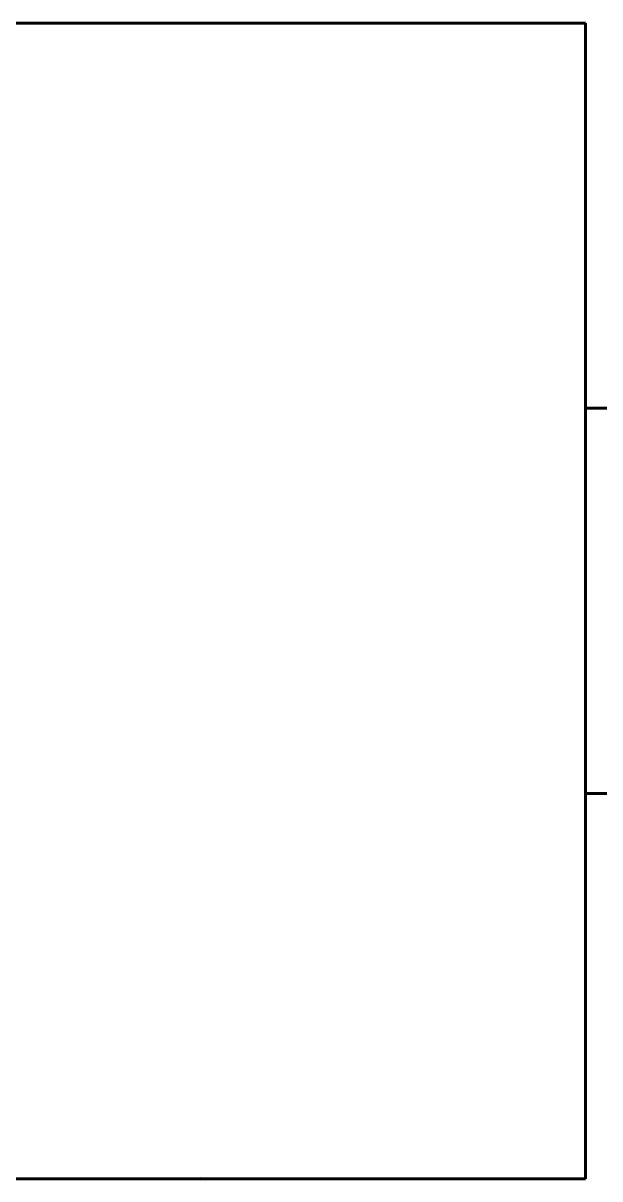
# Model space of a CAD drawing. Extents: x 0 to 297, y 0 to 292.
# Drawn here: x 201.608 to 202.356, y 107.786 to 109.286 of the extents above; entities that cross this region are included whole.
import ezdxf

# ---------------------------------------------------------------- set-up
doc = ezdxf.new("R2010")
doc.units = 0
doc.header["$MEASUREMENT"] = 0
doc.linetypes.add('K5LT_BASIC', pattern=[0])
doc.layers.add('Системный слой', color=7, linetype='Continuous')

# ---------------------------------------------------------------- blocks, each defined once
blk = doc.blocks.new('*U')
at = {"layer": 'Системный слой', "linetype": 'K5LT_BASIC', "lineweight": 60}
for p, q in [((202.3375, 109.2855), (200.3375, 109.2855)), ((202.3375, 109.2855), (200.3375, 109.2855)), ((202.3375, 109.2855), (200.3375, 109.2855)), ((202.3375, 109.2855), (200.3375, 109.2855)), ((202.3375, 109.2855), (200.3375, 109.2855)), ((202.3375, 107.7855), (202.3375, 109.2855)), ((202.3375, 107.7855), (202.3375, 109.2855)), ((202.3375, 107.7855), (202.3375, 109.2855)), ((202.3375, 107.7855), (202.3375, 109.2855)), ((202.3375, 107.7855), (202.3375, 109.2855)), ((200.3375, 107.7855), (202.3375, 107.7855)), ((200.3375, 107.7855), (202.3375, 107.7855)), ((200.3375, 107.7855), (202.3375, 107.7855)), ((200.3375, 107.7855), (202.3375, 107.7855)), ((200.3375, 107.7855), (202.3375, 107.7855))]:
    blk.add_line(p, q, dxfattribs=at)

msp = doc.modelspace()

# ---------------------------------------------------------------- linework, layer by layer
at = {"layer": 'Системный слой', "linetype": 'K5LT_BASIC', "lineweight": 60}
for p, q in [((202.3375, 109.2855), (200.3375, 109.2855)), ((200.3375, 109.2855), (202.3375, 109.2855)), ((200.3375, 109.2855), (202.3375, 109.2855)), ((202.3375, 109.2855), (200.3375, 109.2855)), ((200.3375, 109.2855), (202.3375, 109.2855)), ((200.3375, 109.2855), (202.3375, 109.2855)), ((202.3375, 109.2855), (200.3375, 109.2855)), ((200.3375, 109.2855), (202.3375, 109.2855)), ((202.3375, 109.2855), (200.3375, 109.2855)), ((200.3375, 109.2855), (202.3375, 109.2855)), ((202.3375, 109.2855), (202.3375, 107.7855)), ((202.3375, 109.2855), (202.3375, 107.7855)), ((202.3375, 109.2855), (202.3375, 107.7855)), ((202.3375, 109.2855), (202.3375, 107.7855)), ((202.3375, 109.2855), (202.3375, 107.7855)), ((202.3375, 109.2855), (202.3375, 107.7855)), ((202.3375, 109.2855), (202.3375, 107.7855)), ((202.3375, 109.2855), (202.3375, 107.7855)), ((202.3375, 109.2855), (202.3375, 107.7855)), ((202.3375, 109.2855), (202.3375, 107.7855)), ((202.3375, 109.2855), (202.3375, 107.7855)), ((202.3375, 109.2855), (202.3375, 107.7855)), ((202.3375, 109.2855), (202.3375, 107.7855)), ((202.3375, 109.2855), (202.3375, 107.7855)), ((202.3375, 109.2855), (202.3375, 107.7855)), ((208.3372, 108.7858), (202.3375, 108.7858)), ((208.3375, 108.2855), (202.3375, 108.2855)), ((200.3375, 107.7855), (202.3375, 107.7855)), ((200.3375, 107.7855), (202.3375, 107.7855)), ((202.3375, 107.7855), (200.3375, 107.7855)), ((200.3375, 107.7855), (202.3375, 107.7855)), ((202.3375, 107.7855), (200.3375, 107.7855)), ((200.3375, 107.7855), (202.3375, 107.7855)), ((202.3375, 107.7855), (200.3375, 107.7855)), ((200.3375, 107.7855), (202.3375, 107.7855)), ((202.3375, 107.7855), (200.3375, 107.7855)), ((200.3375, 107.7855), (202.3375, 107.7855)), ((200.3375, 107.7855), (202.3375, 107.7855)), ((200.3375, 107.7855), (202.3375, 107.7855)), ((202.3375, 107.7855), (200.3375, 107.7855)), ((200.3375, 107.7855), (202.3375, 107.7855)), ((200.3375, 107.7855), (202.3375, 107.7855)), ((200.3375, 107.7855), (202.3375, 107.7855)), ((202.3375, 107.7855), (200.3375, 107.7855)), ((200.3375, 107.7855), (202.3375, 107.7855)), ((201.8378, 107.786), (202.3375, 107.7855)), ((201.8378, 107.786), (202.3375, 107.7855)), ((201.8378, 107.786), (202.3375, 107.7855))]:
    msp.add_line(p, q, dxfattribs=at)

# ---------------------------------------------------------------- block references
at = {"layer": 'Системный слой'}
msp.add_blockref('*U', (0, 0), dxfattribs=at)
msp.add_blockref('*U', (0, 0), dxfattribs=at)
msp.add_blockref('*U', (0, 0), dxfattribs=at)
msp.add_blockref('*U', (0, 0), dxfattribs=at)
msp.add_blockref('*U', (0, 0), dxfattribs=at)
msp.add_blockref('*U', (0, 0), dxfattribs=at)
msp.add_blockref('*U', (0, 0), dxfattribs=at)
msp.add_blockref('*U', (0, 0), dxfattribs=at)
msp.add_blockref('*U', (0, 0), dxfattribs=at)
msp.add_blockref('*U', (0, 0), dxfattribs=at)
msp.add_blockref('*U', (0, 0), dxfattribs=at)
msp.add_blockref('*U', (0, 0), dxfattribs=at)
msp.add_blockref('*U', (0, 0), dxfattribs=at)
msp.add_blockref('*U', (0, 0), dxfattribs=at)
msp.add_blockref('*U', (0, 0), dxfattribs=at)
msp.add_blockref('*U', (0, 0), dxfattribs=at)
msp.add_blockref('*U', (0, 0), dxfattribs=at)
msp.add_blockref('*U', (0, 0), dxfattribs=at)
msp.add_blockref('*U', (0, 0), dxfattribs=at)
msp.add_blockref('*U', (0, 0), dxfattribs=at)
msp.add_blockref('*U', (0, 0), dxfattribs=at)
msp.add_blockref('*U', (0, 0), dxfattribs=at)
msp.add_blockref('*U', (0, 0), dxfattribs=at)
msp.add_blockref('*U', (0, 0), dxfattribs=at)
msp.add_blockref('*U', (0, 0), dxfattribs=at)
msp.add_blockref('*U', (0, 0), dxfattribs=at)
msp.add_blockref('*U', (0, 0), dxfattribs=at)
msp.add_blockref('*U', (0, 0), dxfattribs=at)
msp.add_blockref('*U', (0, 0), dxfattribs=at)
msp.add_blockref('*U', (0, 0), dxfattribs=at)
msp.add_blockref('*U', (0, 0), dxfattribs=at)
msp.add_blockref('*U', (0, 0), dxfattribs=at)
msp.add_blockref('*U', (0, 0), dxfattribs=at)
msp.add_blockref('*U', (0, 0), dxfattribs=at)
msp.add_blockref('*U', (0, 0), dxfattribs=at)
msp.add_blockref('*U', (0, 0), dxfattribs=at)
msp.add_blockref('*U', (0, 0), dxfattribs=at)
msp.add_blockref('*U', (0, 0), dxfattribs=at)
msp.add_blockref('*U', (0, 0), dxfattribs=at)
msp.add_blockref('*U', (0, 0), dxfattribs=at)
msp.add_blockref('*U', (0, 0), dxfattribs=at)
msp.add_blockref('*U', (0, 0), dxfattribs=at)
msp.add_blockref('*U', (0, 0), dxfattribs=at)
msp.add_blockref('*U', (0, 0), dxfattribs=at)
msp.add_blockref('*U', (0, 0), dxfattribs=at)
msp.add_blockref('*U', (0, 0), dxfattribs=at)
msp.add_blockref('*U', (0, 0), dxfattribs=at)
msp.add_blockref('*U', (0, 0), dxfattribs=at)
msp.add_blockref('*U', (0, 0), dxfattribs=at)
msp.add_blockref('*U', (0, 0), dxfattribs=at)
msp.add_blockref('*U', (0, 0), dxfattribs=at)
msp.add_blockref('*U', (0, 0), dxfattribs=at)
msp.add_blockref('*U', (0, 0), dxfattribs=at)
msp.add_blockref('*U', (0, 0), dxfattribs=at)
msp.add_blockref('*U', (0, 0), dxfattribs=at)
msp.add_blockref('*U', (0, 0), dxfattribs=at)
msp.add_blockref('*U', (0, 0), dxfattribs=at)
msp.add_blockref('*U', (0, 0), dxfattribs=at)
msp.add_blockref('*U', (0, 0), dxfattribs=at)
msp.add_blockref('*U', (0, 0), dxfattribs=at)
msp.add_blockref('*U', (0, 0), dxfattribs=at)
msp.add_blockref('*U', (0, 0), dxfattribs=at)
msp.add_blockref('*U', (0, 0), dxfattribs=at)
msp.add_blockref('*U', (0, 0), dxfattribs=at)
msp.add_blockref('*U', (0, 0), dxfattribs=at)
msp.add_blockref('*U', (0, 0), dxfattribs=at)
msp.add_blockref('*U', (0, 0), dxfattribs=at)
msp.add_blockref('*U', (0, 0), dxfattribs=at)
msp.add_blockref('*U', (0, 0), dxfattribs=at)
msp.add_blockref('*U', (0, 0), dxfattribs=at)
msp.add_blockref('*U', (0, 0), dxfattribs=at)
msp.add_blockref('*U', (0, 0), dxfattribs=at)
msp.add_blockref('*U', (0, 0), dxfattribs=at)
msp.add_blockref('*U', (0, 0), dxfattribs=at)
msp.add_blockref('*U', (0, 0), dxfattribs=at)
msp.add_blockref('*U', (0, 0), dxfattribs=at)
msp.add_blockref('*U', (0, 0), dxfattribs=at)
msp.add_blockref('*U', (0, 0), dxfattribs=at)
msp.add_blockref('*U', (0, 0), dxfattribs=at)
msp.add_blockref('*U', (0, 0), dxfattribs=at)
msp.add_blockref('*U', (0, 0), dxfattribs=at)
msp.add_blockref('*U', (0, 0), dxfattribs=at)
msp.add_blockref('*U', (0, 0), dxfattribs=at)
msp.add_blockref('*U', (0, 0), dxfattribs=at)
msp.add_blockref('*U', (0, 0), dxfattribs=at)
msp.add_blockref('*U', (0, 0), dxfattribs=at)
msp.add_blockref('*U', (0, 0), dxfattribs=at)
msp.add_blockref('*U', (0, 0), dxfattribs=at)
msp.add_blockref('*U', (0, 0), dxfattribs=at)
msp.add_blockref('*U', (0, 0), dxfattribs=at)
msp.add_blockref('*U', (0, 0), dxfattribs=at)
msp.add_blockref('*U', (0, 0), dxfattribs=at)
msp.add_blockref('*U', (0, 0), dxfattribs=at)
msp.add_blockref('*U', (0, 0), dxfattribs=at)
msp.add_blockref('*U', (0, 0), dxfattribs=at)
msp.add_blockref('*U', (0, 0), dxfattribs=at)
msp.add_blockref('*U', (0, 0), dxfattribs=at)
msp.add_blockref('*U', (0, 0), dxfattribs=at)
msp.add_blockref('*U', (0, 0), dxfattribs=at)
msp.add_blockref('*U', (0, 0), dxfattribs=at)
msp.add_blockref('*U', (0, 0), dxfattribs=at)
msp.add_blockref('*U', (0, 0), dxfattribs=at)
msp.add_blockref('*U', (0, 0), dxfattribs=at)
msp.add_blockref('*U', (0, 0), dxfattribs=at)
msp.add_blockref('*U', (0, 0), dxfattribs=at)
msp.add_blockref('*U', (0, 0), dxfattribs=at)
msp.add_blockref('*U', (0, 0), dxfattribs=at)
msp.add_blockref('*U', (0, 0), dxfattribs=at)
msp.add_blockref('*U', (0, 0), dxfattribs=at)
msp.add_blockref('*U', (0, 0), dxfattribs=at)
msp.add_blockref('*U', (0, 0), dxfattribs=at)
msp.add_blockref('*U', (0, 0), dxfattribs=at)
msp.add_blockref('*U', (0, 0), dxfattribs=at)
msp.add_blockref('*U', (0, 0), dxfattribs=at)
msp.add_blockref('*U', (0, 0), dxfattribs=at)
msp.add_blockref('*U', (0, 0), dxfattribs=at)
msp.add_blockref('*U', (0, 0), dxfattribs=at)
msp.add_blockref('*U', (0, 0), dxfattribs=at)
msp.add_blockref('*U', (0, 0), dxfattribs=at)
msp.add_blockref('*U', (0, 0), dxfattribs=at)
msp.add_blockref('*U', (0, 0), dxfattribs=at)
msp.add_blockref('*U', (0, 0), dxfattribs=at)
msp.add_blockref('*U', (0, 0), dxfattribs=at)
msp.add_blockref('*U', (0, 0), dxfattribs=at)
msp.add_blockref('*U', (0, 0), dxfattribs=at)
msp.add_blockref('*U', (0, 0), dxfattribs=at)
msp.add_blockref('*U', (0, 0), dxfattribs=at)
msp.add_blockref('*U', (0, 0), dxfattribs=at)
msp.add_blockref('*U', (0, 0), dxfattribs=at)
msp.add_blockref('*U', (0, 0), dxfattribs=at)
msp.add_blockref('*U', (0, 0), dxfattribs=at)
msp.add_blockref('*U', (0, 0), dxfattribs=at)
msp.add_blockref('*U', (0, 0), dxfattribs=at)
msp.add_blockref('*U', (0, 0), dxfattribs=at)
msp.add_blockref('*U', (0, 0), dxfattribs=at)
msp.add_blockref('*U', (0, 0), dxfattribs=at)
msp.add_blockref('*U', (0, 0), dxfattribs=at)
msp.add_blockref('*U', (0, 0), dxfattribs=at)
msp.add_blockref('*U', (0, 0), dxfattribs=at)
msp.add_blockref('*U', (0, 0), dxfattribs=at)
msp.add_blockref('*U', (0, 0), dxfattribs=at)
msp.add_blockref('*U', (0, 0), dxfattribs=at)
msp.add_blockref('*U', (0, 0), dxfattribs=at)
msp.add_blockref('*U', (0, 0), dxfattribs=at)
msp.add_blockref('*U', (0, 0), dxfattribs=at)
msp.add_blockref('*U', (0, 0), dxfattribs=at)
msp.add_blockref('*U', (0, 0), dxfattribs=at)
msp.add_blockref('*U', (0, 0), dxfattribs=at)
msp.add_blockref('*U', (0, 0), dxfattribs=at)
msp.add_blockref('*U', (0, 0), dxfattribs=at)
msp.add_blockref('*U', (0, 0), dxfattribs=at)
msp.add_blockref('*U', (0, 0), dxfattribs=at)
msp.add_blockref('*U', (0, 0), dxfattribs=at)
msp.add_blockref('*U', (0, 0), dxfattribs=at)
msp.add_blockref('*U', (0, 0), dxfattribs=at)
msp.add_blockref('*U', (0, 0), dxfattribs=at)
msp.add_blockref('*U', (0, 0), dxfattribs=at)
msp.add_blockref('*U', (0, 0), dxfattribs=at)
msp.add_blockref('*U', (0, 0), dxfattribs=at)
msp.add_blockref('*U', (0, 0), dxfattribs=at)
msp.add_blockref('*U', (0, 0), dxfattribs=at)
msp.add_blockref('*U', (0, 0), dxfattribs=at)
msp.add_blockref('*U', (0, 0), dxfattribs=at)
msp.add_blockref('*U', (0, 0), dxfattribs=at)
msp.add_blockref('*U', (0, 0), dxfattribs=at)
msp.add_blockref('*U', (0, 0), dxfattribs=at)
msp.add_blockref('*U', (0, 0), dxfattribs=at)
msp.add_blockref('*U', (0, 0), dxfattribs=at)
msp.add_blockref('*U', (0, 0), dxfattribs=at)
msp.add_blockref('*U', (0, 0), dxfattribs=at)
msp.add_blockref('*U', (0, 0), dxfattribs=at)
msp.add_blockref('*U', (0, 0), dxfattribs=at)
msp.add_blockref('*U', (0, 0), dxfattribs=at)
msp.add_blockref('*U', (0, 0), dxfattribs=at)
msp.add_blockref('*U', (0, 0), dxfattribs=at)
msp.add_blockref('*U', (0, 0), dxfattribs=at)
msp.add_blockref('*U', (0, 0), dxfattribs=at)
msp.add_blockref('*U', (0, 0), dxfattribs=at)
msp.add_blockref('*U', (0, 0), dxfattribs=at)
msp.add_blockref('*U', (0, 0), dxfattribs=at)
msp.add_blockref('*U', (0, 0), dxfattribs=at)
msp.add_blockref('*U', (0, 0), dxfattribs=at)
msp.add_blockref('*U', (0, 0), dxfattribs=at)
msp.add_blockref('*U', (0, 0), dxfattribs=at)
msp.add_blockref('*U', (0, 0), dxfattribs=at)
msp.add_blockref('*U', (0, 0), dxfattribs=at)
msp.add_blockref('*U', (0, 0), dxfattribs=at)
msp.add_blockref('*U', (0, 0), dxfattribs=at)
msp.add_blockref('*U', (0, 0), dxfattribs=at)
msp.add_blockref('*U', (0, 0), dxfattribs=at)
msp.add_blockref('*U', (0, 0), dxfattribs=at)
msp.add_blockref('*U', (0, 0), dxfattribs=at)
msp.add_blockref('*U', (0, 0), dxfattribs=at)
msp.add_blockref('*U', (0, 0), dxfattribs=at)
msp.add_blockref('*U', (0, 0), dxfattribs=at)
msp.add_blockref('*U', (0, 0), dxfattribs=at)
msp.add_blockref('*U', (0, 0), dxfattribs=at)
msp.add_blockref('*U', (0, 0), dxfattribs=at)
msp.add_blockref('*U', (0, 0), dxfattribs=at)
msp.add_blockref('*U', (0, 0), dxfattribs=at)
msp.add_blockref('*U', (0, 0), dxfattribs=at)
msp.add_blockref('*U', (0, 0), dxfattribs=at)
msp.add_blockref('*U', (0, 0), dxfattribs=at)
msp.add_blockref('*U', (0, 0), dxfattribs=at)
msp.add_blockref('*U', (0, 0), dxfattribs=at)
msp.add_blockref('*U', (0, 0), dxfattribs=at)
msp.add_blockref('*U', (0, 0), dxfattribs=at)
msp.add_blockref('*U', (0, 0), dxfattribs=at)
msp.add_blockref('*U', (0, 0), dxfattribs=at)
msp.add_blockref('*U', (0, 0), dxfattribs=at)
msp.add_blockref('*U', (0, 0), dxfattribs=at)
msp.add_blockref('*U', (0, 0), dxfattribs=at)
msp.add_blockref('*U', (0, 0), dxfattribs=at)
msp.add_blockref('*U', (0, 0), dxfattribs=at)
msp.add_blockref('*U', (0, 0), dxfattribs=at)
msp.add_blockref('*U', (0, 0), dxfattribs=at)
msp.add_blockref('*U', (0, 0), dxfattribs=at)
msp.add_blockref('*U', (0, 0), dxfattribs=at)
msp.add_blockref('*U', (0, 0), dxfattribs=at)
msp.add_blockref('*U', (0, 0), dxfattribs=at)
msp.add_blockref('*U', (0, 0), dxfattribs=at)
msp.add_blockref('*U', (0, 0), dxfattribs=at)
msp.add_blockref('*U', (0, 0), dxfattribs=at)
msp.add_blockref('*U', (0, 0), dxfattribs=at)
msp.add_blockref('*U', (0, 0), dxfattribs=at)
msp.add_blockref('*U', (0, 0), dxfattribs=at)
msp.add_blockref('*U', (0, 0), dxfattribs=at)
msp.add_blockref('*U', (0, 0), dxfattribs=at)
msp.add_blockref('*U', (0, 0), dxfattribs=at)
msp.add_blockref('*U', (0, 0), dxfattribs=at)
msp.add_blockref('*U', (0, 0), dxfattribs=at)
msp.add_blockref('*U', (0, 0), dxfattribs=at)
msp.add_blockref('*U', (0, 0), dxfattribs=at)
msp.add_blockref('*U', (0, 0), dxfattribs=at)
msp.add_blockref('*U', (0, 0), dxfattribs=at)
msp.add_blockref('*U', (0, 0), dxfattribs=at)
msp.add_blockref('*U', (0, 0), dxfattribs=at)
msp.add_blockref('*U', (0, 0), dxfattribs=at)
msp.add_blockref('*U', (0, 0), dxfattribs=at)
msp.add_blockref('*U', (0, 0), dxfattribs=at)
msp.add_blockref('*U', (0, 0), dxfattribs=at)
msp.add_blockref('*U', (0, 0), dxfattribs=at)
msp.add_blockref('*U', (0, 0), dxfattribs=at)
msp.add_blockref('*U', (0, 0), dxfattribs=at)
msp.add_blockref('*U', (0, 0), dxfattribs=at)
msp.add_blockref('*U', (0, 0), dxfattribs=at)
msp.add_blockref('*U', (0, 0), dxfattribs=at)
msp.add_blockref('*U', (0, 0), dxfattribs=at)
msp.add_blockref('*U', (0, 0), dxfattribs=at)
msp.add_blockref('*U', (0, 0), dxfattribs=at)
msp.add_blockref('*U', (0, 0), dxfattribs=at)
msp.add_blockref('*U', (0, 0), dxfattribs=at)
msp.add_blockref('*U', (0, 0), dxfattribs=at)
msp.add_blockref('*U', (0, 0), dxfattribs=at)
msp.add_blockref('*U', (0, 0), dxfattribs=at)
msp.add_blockref('*U', (0, 0), dxfattribs=at)
msp.add_blockref('*U', (0, 0), dxfattribs=at)
msp.add_blockref('*U', (0, 0), dxfattribs=at)
msp.add_blockref('*U', (0, 0), dxfattribs=at)
msp.add_blockref('*U', (0, 0), dxfattribs=at)
msp.add_blockref('*U', (0, 0), dxfattribs=at)
msp.add_blockref('*U', (0, 0), dxfattribs=at)
msp.add_blockref('*U', (0, 0), dxfattribs=at)
msp.add_blockref('*U', (0, 0), dxfattribs=at)
msp.add_blockref('*U', (0, 0), dxfattribs=at)
msp.add_blockref('*U', (0, 0), dxfattribs=at)
msp.add_blockref('*U', (0, 0), dxfattribs=at)
msp.add_blockref('*U', (0, 0), dxfattribs=at)
msp.add_blockref('*U', (0, 0), dxfattribs=at)
msp.add_blockref('*U', (0, 0), dxfattribs=at)
msp.add_blockref('*U', (0, 0), dxfattribs=at)
msp.add_blockref('*U', (0, 0), dxfattribs=at)
msp.add_blockref('*U', (0, 0), dxfattribs=at)
msp.add_blockref('*U', (0, 0), dxfattribs=at)
msp.add_blockref('*U', (0, 0), dxfattribs=at)
msp.add_blockref('*U', (0, 0), dxfattribs=at)
msp.add_blockref('*U', (0, 0), dxfattribs=at)
msp.add_blockref('*U', (0, 0), dxfattribs=at)
msp.add_blockref('*U', (0, 0), dxfattribs=at)
msp.add_blockref('*U', (0, 0), dxfattribs=at)
msp.add_blockref('*U', (0, 0), dxfattribs=at)
msp.add_blockref('*U', (0, 0), dxfattribs=at)
msp.add_blockref('*U', (0, 0), dxfattribs=at)
msp.add_blockref('*U', (0, 0), dxfattribs=at)
msp.add_blockref('*U', (0, 0), dxfattribs=at)
msp.add_blockref('*U', (0, 0), dxfattribs=at)
msp.add_blockref('*U', (0, 0), dxfattribs=at)
msp.add_blockref('*U', (0, 0), dxfattribs=at)
msp.add_blockref('*U', (0, 0), dxfattribs=at)
msp.add_blockref('*U', (0, 0), dxfattribs=at)
msp.add_blockref('*U', (0, 0), dxfattribs=at)
msp.add_blockref('*U', (0, 0), dxfattribs=at)
msp.add_blockref('*U', (0, 0), dxfattribs=at)
msp.add_blockref('*U', (0, 0), dxfattribs=at)
msp.add_blockref('*U', (0, 0), dxfattribs=at)
msp.add_blockref('*U', (0, 0), dxfattribs=at)
msp.add_blockref('*U', (0, 0), dxfattribs=at)
msp.add_blockref('*U', (0, 0), dxfattribs=at)
msp.add_blockref('*U', (0, 0), dxfattribs=at)
msp.add_blockref('*U', (0, 0), dxfattribs=at)
msp.add_blockref('*U', (0, 0), dxfattribs=at)
msp.add_blockref('*U', (0, 0), dxfattribs=at)
msp.add_blockref('*U', (0, 0), dxfattribs=at)
msp.add_blockref('*U', (0, 0), dxfattribs=at)
msp.add_blockref('*U', (0, 0), dxfattribs=at)
msp.add_blockref('*U', (0, 0), dxfattribs=at)
msp.add_blockref('*U', (0, 0), dxfattribs=at)
msp.add_blockref('*U', (0, 0), dxfattribs=at)
msp.add_blockref('*U', (0, 0), dxfattribs=at)
msp.add_blockref('*U', (0, 0), dxfattribs=at)
msp.add_blockref('*U', (0, 0), dxfattribs=at)
msp.add_blockref('*U', (0, 0), dxfattribs=at)
msp.add_blockref('*U', (0, 0), dxfattribs=at)
msp.add_blockref('*U', (0, 0), dxfattribs=at)
msp.add_blockref('*U', (0, 0), dxfattribs=at)
msp.add_blockref('*U', (0, 0), dxfattribs=at)
msp.add_blockref('*U', (0, 0), dxfattribs=at)
msp.add_blockref('*U', (0, 0), dxfattribs=at)
msp.add_blockref('*U', (0, 0), dxfattribs=at)
msp.add_blockref('*U', (0, 0), dxfattribs=at)
msp.add_blockref('*U', (0, 0), dxfattribs=at)
msp.add_blockref('*U', (0, 0), dxfattribs=at)
msp.add_blockref('*U', (0, 0), dxfattribs=at)
msp.add_blockref('*U', (0, 0), dxfattribs=at)
msp.add_blockref('*U', (0, 0), dxfattribs=at)
msp.add_blockref('*U', (0, 0), dxfattribs=at)
msp.add_blockref('*U', (0, 0), dxfattribs=at)
msp.add_blockref('*U', (0, 0), dxfattribs=at)
msp.add_blockref('*U', (0, 0), dxfattribs=at)
msp.add_blockref('*U', (0, 0), dxfattribs=at)
msp.add_blockref('*U', (0, 0), dxfattribs=at)
msp.add_blockref('*U', (0, 0), dxfattribs=at)
msp.add_blockref('*U', (0, 0), dxfattribs=at)
msp.add_blockref('*U', (0, 0), dxfattribs=at)
msp.add_blockref('*U', (0, 0), dxfattribs=at)
msp.add_blockref('*U', (0, 0), dxfattribs=at)
msp.add_blockref('*U', (0, 0), dxfattribs=at)
msp.add_blockref('*U', (0, 0), dxfattribs=at)
msp.add_blockref('*U', (0, 0), dxfattribs=at)
msp.add_blockref('*U', (0, 0), dxfattribs=at)
msp.add_blockref('*U', (0, 0), dxfattribs=at)
msp.add_blockref('*U', (0, 0), dxfattribs=at)
msp.add_blockref('*U', (0, 0), dxfattribs=at)
msp.add_blockref('*U', (0, 0), dxfattribs=at)
msp.add_blockref('*U', (0, 0), dxfattribs=at)
msp.add_blockref('*U', (0, 0), dxfattribs=at)
msp.add_blockref('*U', (0, 0), dxfattribs=at)
msp.add_blockref('*U', (0, 0), dxfattribs=at)
msp.add_blockref('*U', (0, 0), dxfattribs=at)
msp.add_blockref('*U', (0, 0), dxfattribs=at)
msp.add_blockref('*U', (0, 0), dxfattribs=at)
msp.add_blockref('*U', (0, 0), dxfattribs=at)
msp.add_blockref('*U', (0, 0), dxfattribs=at)
msp.add_blockref('*U', (0, 0), dxfattribs=at)
msp.add_blockref('*U', (0, 0), dxfattribs=at)
msp.add_blockref('*U', (0, 0), dxfattribs=at)
msp.add_blockref('*U', (0, 0), dxfattribs=at)
msp.add_blockref('*U', (0, 0), dxfattribs=at)
msp.add_blockref('*U', (0, 0), dxfattribs=at)
msp.add_blockref('*U', (0, 0), dxfattribs=at)
msp.add_blockref('*U', (0, 0), dxfattribs=at)
msp.add_blockref('*U', (0, 0), dxfattribs=at)
msp.add_blockref('*U', (0, 0), dxfattribs=at)
msp.add_blockref('*U', (0, 0), dxfattribs=at)
msp.add_blockref('*U', (0, 0), dxfattribs=at)
msp.add_blockref('*U', (0, 0), dxfattribs=at)
msp.add_blockref('*U', (0, 0), dxfattribs=at)
msp.add_blockref('*U', (0, 0), dxfattribs=at)
msp.add_blockref('*U', (0, 0), dxfattribs=at)
msp.add_blockref('*U', (0, 0), dxfattribs=at)
msp.add_blockref('*U', (0, 0), dxfattribs=at)
msp.add_blockref('*U', (0, 0), dxfattribs=at)
msp.add_blockref('*U', (0, 0), dxfattribs=at)
msp.add_blockref('*U', (0, 0), dxfattribs=at)
msp.add_blockref('*U', (0, 0), dxfattribs=at)
msp.add_blockref('*U', (0, 0), dxfattribs=at)
msp.add_blockref('*U', (0, 0), dxfattribs=at)
msp.add_blockref('*U', (0, 0), dxfattribs=at)
msp.add_blockref('*U', (0, 0), dxfattribs=at)
msp.add_blockref('*U', (0, 0), dxfattribs=at)
msp.add_blockref('*U', (0, 0), dxfattribs=at)
msp.add_blockref('*U', (0, 0), dxfattribs=at)
msp.add_blockref('*U', (0, 0), dxfattribs=at)
msp.add_blockref('*U', (0, 0), dxfattribs=at)
msp.add_blockref('*U', (0, 0), dxfattribs=at)
msp.add_blockref('*U', (0, 0), dxfattribs=at)
msp.add_blockref('*U', (0, 0), dxfattribs=at)
msp.add_blockref('*U', (0, 0), dxfattribs=at)
msp.add_blockref('*U', (0, 0), dxfattribs=at)
msp.add_blockref('*U', (0, 0), dxfattribs=at)
msp.add_blockref('*U', (0, 0), dxfattribs=at)
msp.add_blockref('*U', (0, 0), dxfattribs=at)
msp.add_blockref('*U', (0, 0), dxfattribs=at)
msp.add_blockref('*U', (0, 0), dxfattribs=at)
msp.add_blockref('*U', (0, 0), dxfattribs=at)
msp.add_blockref('*U', (0, 0), dxfattribs=at)
msp.add_blockref('*U', (0, 0), dxfattribs=at)
msp.add_blockref('*U', (0, 0), dxfattribs=at)
msp.add_blockref('*U', (0, 0), dxfattribs=at)
msp.add_blockref('*U', (0, 0), dxfattribs=at)
msp.add_blockref('*U', (0, 0), dxfattribs=at)
msp.add_blockref('*U', (0, 0), dxfattribs=at)
msp.add_blockref('*U', (0, 0), dxfattribs=at)
msp.add_blockref('*U', (0, 0), dxfattribs=at)
msp.add_blockref('*U', (0, 0), dxfattribs=at)
msp.add_blockref('*U', (0, 0), dxfattribs=at)
msp.add_blockref('*U', (0, 0), dxfattribs=at)
msp.add_blockref('*U', (0, 0), dxfattribs=at)
msp.add_blockref('*U', (0, 0), dxfattribs=at)
msp.add_blockref('*U', (0, 0), dxfattribs=at)
msp.add_blockref('*U', (0, 0), dxfattribs=at)
msp.add_blockref('*U', (0, 0), dxfattribs=at)
msp.add_blockref('*U', (0, 0), dxfattribs=at)
msp.add_blockref('*U', (0, 0), dxfattribs=at)
msp.add_blockref('*U', (0, 0), dxfattribs=at)
msp.add_blockref('*U', (0, 0), dxfattribs=at)
msp.add_blockref('*U', (0, 0), dxfattribs=at)
msp.add_blockref('*U', (0, 0), dxfattribs=at)
msp.add_blockref('*U', (0, 0), dxfattribs=at)
msp.add_blockref('*U', (0, 0), dxfattribs=at)
msp.add_blockref('*U', (0, 0), dxfattribs=at)

doc.saveas('drawing.dxf')
